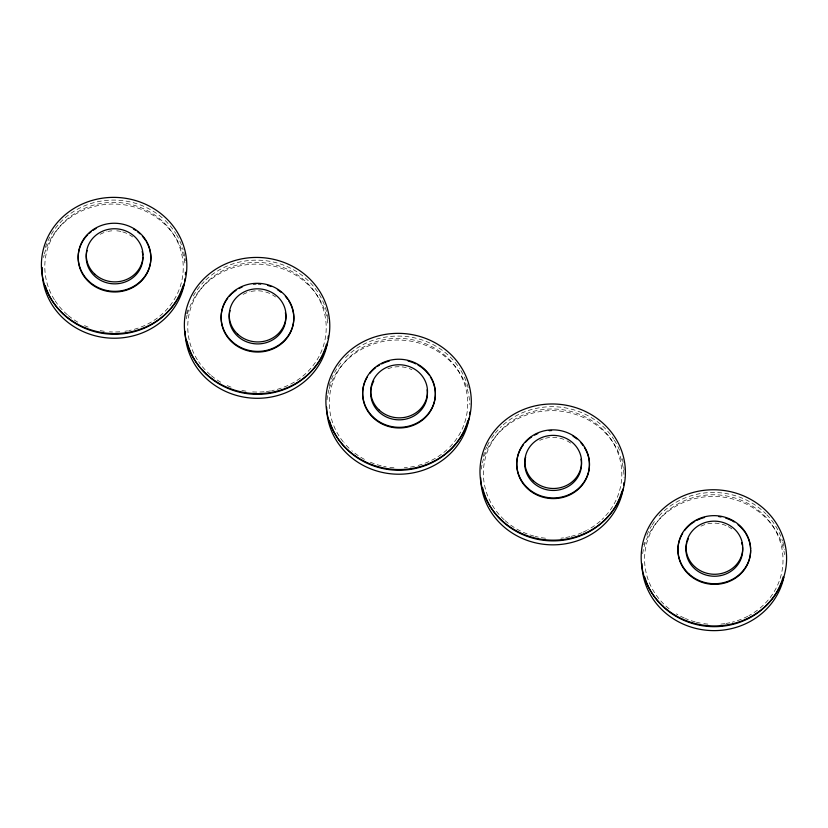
<?xml version="1.0" encoding="UTF-8"?>
<svg xmlns="http://www.w3.org/2000/svg" width="828" height="828" viewBox="0 0 828 828"><rect width="100%" height="100%" fill="white"/><g stroke="black" fill="none" stroke-linecap="round" stroke-linejoin="round"><path stroke-width="0.62" stroke-dasharray="4.14 3.1" d="M43.553 257.518A71.674 67.089 3 0 1 44.122 255.076M44.443 253.875A71.674 67.089 3 0 1 119.905 204.319A71.674 67.089 3 0 1 185.234 266.026M45.364 247.52A71.674 67.089 3 0 1 164.265 219.648M165.196 220.538A71.674 67.089 3 0 1 175.774 233.527M176.436 234.614A71.674 67.089 3 0 1 183.081 249.704M183.744 252.116A71.674 67.089 3 0 1 184.789 257.063M184.986 258.305A71.674 67.089 3 0 1 185.317 260.82M54.379 299.684A69.231 64.801 3 0 1 85.408 207.983A69.231 64.801 3 0 1 179.717 247.189A69.231 64.801 3 0 1 128.764 330.6M127.491 330.838A69.231 64.801 3 0 1 124.935 331.252M119.77 331.8A69.231 64.801 3 0 1 109.462 331.821M104.287 331.283A69.231 64.801 3 0 1 99.184 330.393M88.089 327.101A69.231 64.801 3 0 1 84.518 325.611M77.718 322.123A69.231 64.801 3 0 1 68.331 315.571M67.368 314.754A69.231 64.801 3 0 1 55.041 300.709M100.157 234.303A28.369 26.558 3 0 1 106.967 231.643M108.157 231.364A28.369 26.558 3 0 1 111.842 230.836M116.769 230.826A28.369 26.558 3 0 1 121.654 231.623M122.834 231.943A28.369 26.558 3 0 1 128.516 234.262M129.572 234.862A28.369 26.558 3 0 1 132.594 236.922M243.111 294.375A28.369 26.558 3 0 1 249.921 291.715M251.122 291.435A28.369 26.558 3 0 1 257.26 290.794M258.491 290.814A28.369 26.558 3 0 1 264.608 291.684M265.788 292.005A28.369 26.558 3 0 1 271.47 294.333M272.526 294.923A28.369 26.558 3 0 1 275.558 296.983M186.259 318.821A71.674 67.089 3 0 1 187.087 315.147M187.407 313.936A71.674 67.089 3 0 1 262.197 264.329A71.674 67.089 3 0 1 328.064 324.835M186.714 313.626A71.674 67.089 3 0 1 187.614 309.982M193.348 295.969A71.674 67.089 3 0 1 204.05 281.675M205.882 279.874A71.674 67.089 3 0 1 276.862 262.911A71.674 67.089 3 0 1 326.998 313.408M327.277 314.64A71.674 67.089 3 0 1 328.126 319.629M197.343 359.745A69.231 64.801 3 0 1 228.362 268.044A69.231 64.801 3 0 1 322.682 307.25A69.231 64.801 3 0 1 271.719 390.671M270.456 390.909A69.231 64.801 3 0 1 265.312 391.644M264.028 391.768A69.231 64.801 3 0 1 251.122 391.789M245.957 391.158A69.231 64.801 3 0 1 239.644 389.874M231.043 387.162A69.231 64.801 3 0 1 225.154 384.585M220.683 382.194A69.231 64.801 3 0 1 211.295 375.633M210.333 374.815A69.231 64.801 3 0 1 198.689 361.805M343.165 441.738A69.231 64.801 3 0 1 353.577 353.577A69.231 64.801 3 0 1 448.258 358.421A69.231 64.801 3 0 1 449.645 447.182M446.965 449.759A69.231 64.801 3 0 1 417.001 465.74M414.507 466.33A69.231 64.801 3 0 1 404.261 467.789M393.952 467.81A69.231 64.801 3 0 1 387.494 467.075M386.21 466.868A69.231 64.801 3 0 1 383.674 466.371M381.17 465.802A69.231 64.801 3 0 1 370.178 462.117M364.413 459.354A69.231 64.801 3 0 1 351.859 450.742M349.085 448.217A69.231 64.801 3 0 1 343.962 442.711M387.949 368.75A28.369 26.558 3 0 1 411.92 369.702M327.029 399.727A71.674 67.089 3 0 1 327.784 394.739M328.033 393.507A71.674 67.089 3 0 1 328.933 389.864M329.275 388.663A71.674 67.089 3 0 1 406.382 340.505A71.674 67.089 3 0 1 469.89 404.519M329.14 385.9A71.674 67.089 3 0 1 342.109 361.412M345.576 357.592A71.674 67.089 3 0 1 459.571 368.45M460.927 370.602A71.674 67.089 3 0 1 468.803 390.557M481.265 469.103A71.674 67.089 3 0 1 482.124 464.135M482.403 462.904A71.674 67.089 3 0 1 559.811 411.061A71.674 67.089 3 0 1 624.053 477.632M483.221 456.528A71.674 67.089 3 0 1 486.678 447.058M487.216 445.899A71.674 67.089 3 0 1 490.238 440.341M491.594 438.198A71.674 67.089 3 0 1 494.575 434.038M495.372 433.034A71.674 67.089 3 0 1 501.499 426.42M503.269 424.805A71.674 67.089 3 0 1 613.662 439.078M614.345 440.144A71.674 67.089 3 0 1 620.037 451.539M622.314 458.733A71.674 67.089 3 0 1 623.142 462.428M623.888 467.427A71.674 67.089 3 0 1 624.115 469.942M504.076 519.694A69.231 64.801 3 0 1 503.238 428.035A69.231 64.801 3 0 1 601.118 427.879A69.231 64.801 3 0 1 601.966 519.549M600.124 521.216A69.231 64.801 3 0 1 587.725 529.868M586.607 530.458A69.231 64.801 3 0 1 583.181 532.135M582.012 532.652A69.231 64.801 3 0 1 571.092 536.368M569.85 536.668A69.231 64.801 3 0 1 564.789 537.672M563.506 537.869A69.231 64.801 3 0 1 560.929 538.19M545.445 538.21A69.231 64.801 3 0 1 535.261 536.43M534.019 536.109A69.231 64.801 3 0 1 504.997 520.543M539.794 440.361A28.369 26.558 3 0 1 543.189 438.954M545.538 438.26A28.369 26.558 3 0 1 566.01 440.32M567.087 440.879A28.369 26.558 3 0 1 571.165 443.529M643.801 544.731A71.674 67.089 3 0 1 644.422 542.319M646.865 535.167A71.674 67.089 3 0 1 651.429 526.122M652.091 525.045A71.674 67.089 3 0 1 655.766 519.818M659.088 515.875A71.674 67.089 3 0 1 765.89 513.836M766.8 514.768A71.674 67.089 3 0 1 782.481 540.901M782.853 542.102A71.674 67.089 3 0 1 784.561 549.45M669.086 608.756A69.231 64.801 3 0 1 663.538 514.685A69.231 64.801 3 0 1 764.13 515.409A69.231 64.801 3 0 1 758.417 609.408M757.413 610.174A69.231 64.801 3 0 1 748.916 615.649M747.808 616.239A69.231 64.801 3 0 1 732.283 622.149M729.789 622.739A69.231 64.801 3 0 1 725.99 623.453M724.707 623.65A69.231 64.801 3 0 1 720.836 624.095M707.94 624.115A69.231 64.801 3 0 1 701.492 623.277M700.219 623.039A69.231 64.801 3 0 1 696.451 622.211M695.21 621.89A69.231 64.801 3 0 1 685.46 618.526M684.28 618.009A69.231 64.801 3 0 1 676.393 613.869M642.642 553.632A71.674 67.089 3 0 1 713.643 496.427A71.674 67.089 3 0 1 784.551 554.656M700.995 526.153A28.369 26.558 3 0 1 727.201 526.111M728.288 526.66A28.369 26.558 3 0 1 732.366 529.309"/><path stroke-width="1.24" d="M185.099 278.529A71.674 67.089 3 0 1 184.768 281.034M184.333 283.518A71.674 67.089 3 0 1 105.746 337.752A71.674 67.089 3 0 1 42.238 267.506M185.472 272.267A71.674 67.089 3 0 1 185.4 274.761M183.06 285.639A71.674 67.089 3 0 1 177.037 299.55M176.395 300.636A71.674 67.089 3 0 1 105.943 333.798A71.674 67.089 3 0 1 45.333 285.846M146.504 241.983A36.37 34.041 3 0 1 135.202 286.074A36.37 34.041 3 0 1 87.075 280.123A36.37 34.041 3 0 1 87.768 234.707M89.424 233.144A36.37 34.041 3 0 1 91.204 231.674M93.088 230.308A36.37 34.041 3 0 1 96.058 228.487M133.443 229.004A36.37 34.041 3 0 1 135.43 230.236M137.344 231.602A36.37 34.041 3 0 1 140.004 233.838M142.416 236.301A36.37 34.041 3 0 1 145.842 240.876M142.913 257.249A28.369 26.558 3 0 1 111.087 283.631A28.369 26.558 3 0 1 87.085 250.46M142.188 251.495A28.369 26.558 3 0 1 142.778 254.941M288.796 300.947A36.37 34.041 3 0 1 280.164 344.758A36.37 34.041 3 0 1 232.554 342.647A36.37 34.041 3 0 1 227.731 298.235M229.17 296.455A36.37 34.041 3 0 1 231.54 293.981M232.378 293.205A36.37 34.041 3 0 1 236.042 290.369M239.023 288.558A36.37 34.041 3 0 1 242.169 287.026M253.596 284.139A36.37 34.041 3 0 1 255.976 283.983M258.336 283.983A36.37 34.041 3 0 1 260.716 284.128M267.713 285.412A36.37 34.041 3 0 1 271.098 286.54M277.401 289.665A36.37 34.041 3 0 1 281.209 292.387M285.37 296.362A36.37 34.041 3 0 1 287.533 299.063M285.391 312.694A28.369 26.558 3 0 1 256.514 343.899A28.369 26.558 3 0 1 230.039 310.521M328.281 336.085A71.674 67.089 3 0 1 328.054 338.59M327.526 342.347A71.674 67.089 3 0 1 251.36 398.071A71.674 67.089 3 0 1 185.12 331.314M326.356 344.5A71.674 67.089 3 0 1 255.604 394.325A71.674 67.089 3 0 1 186.973 341.074M430.322 376.864A36.37 34.041 3 0 1 399.303 427.983A36.37 34.041 3 0 1 367.353 376.957M369.961 373.252A36.37 34.041 3 0 1 375.684 367.653M377.568 366.286A36.37 34.041 3 0 1 379.534 365.044M381.573 363.937A36.37 34.041 3 0 1 389.284 361.06M408.1 361.029A36.37 34.041 3 0 1 415.863 363.885M417.923 364.982A36.37 34.041 3 0 1 429.059 374.981M427.124 389.76A28.369 26.558 3 0 1 394.335 419.444A28.369 26.558 3 0 1 373.759 381.046M469.807 412.002A71.674 67.089 3 0 1 469.579 414.517M469.052 418.264A71.674 67.089 3 0 1 392.886 473.989A71.674 67.089 3 0 1 326.646 407.231M467.882 420.427A71.674 67.089 3 0 1 399.127 470.263A71.674 67.089 3 0 1 329.451 420.634M623.898 482.631A71.674 67.089 3 0 1 623.67 485.146M623.132 488.893A71.674 67.089 3 0 1 546.977 544.617A71.674 67.089 3 0 1 480.737 477.859M621.973 491.056A71.674 67.089 3 0 1 551.21 540.87A71.674 67.089 3 0 1 482.579 487.63M584.413 447.493A36.37 34.041 3 0 1 575.781 491.314A36.37 34.041 3 0 1 528.171 489.203A36.37 34.041 3 0 1 523.348 444.781M525.552 442.152A36.37 34.041 3 0 1 527.157 440.527M527.995 439.761A36.37 34.041 3 0 1 531.659 436.915M534.629 435.104A36.37 34.041 3 0 1 537.786 433.572M549.212 430.684A36.37 34.041 3 0 1 551.593 430.539M573.017 436.221A36.37 34.041 3 0 1 576.826 438.933M580.987 442.918A36.37 34.041 3 0 1 583.15 445.609M581.008 459.24A28.369 26.558 3 0 1 552.131 490.445A28.369 26.558 3 0 1 525.656 457.066M783.164 576.837A71.674 67.089 3 0 1 714.409 626.672A71.674 67.089 3 0 1 644.733 577.054M783.857 577.147A71.674 67.089 3 0 1 706.833 630.284A71.674 67.089 3 0 1 641.928 563.64M742.55 547.329A28.369 26.558 3 0 1 712.08 576.153A28.369 26.558 3 0 1 686.847 542.857M687.188 541.75A28.369 26.558 3 0 1 688.503 538.49M741.65 542.764A28.369 26.558 3 0 1 742.198 545.021M750.634 550.289A36.37 34.041 3 0 1 705.166 583.243A36.37 34.041 3 0 1 682.634 533.367M684.539 530.562A36.37 34.041 3 0 1 694.816 521.454M696.855 520.346A36.37 34.041 3 0 1 704.566 517.469M718.714 516.579A36.37 34.041 3 0 1 721.074 516.941M725.659 518.08A36.37 34.041 3 0 1 731.145 520.294M732.19 520.833A36.37 34.041 3 0 1 734.208 522.002M738.027 524.714A36.37 34.041 3 0 1 744.993 532.321M745.604 533.273A36.37 34.041 3 0 1 750.603 549.026M63.135 313.698A72.729 68.082 3 0 0 184.52 282.979A72.729 68.082 3 0 0 94.692 199.724A72.729 68.082 3 0 0 63.135 313.698M89.062 281.406A36.37 34.041 3 0 0 149.744 266.047A36.37 34.041 3 0 0 104.835 224.419A36.37 34.041 3 0 0 89.062 281.406M94.765 274.13A28.369 26.558 3 0 0 142.116 262.145A28.369 26.558 3 0 0 107.071 229.666A28.369 26.558 3 0 0 94.765 274.13M206.1 373.759A72.729 68.082 3 0 0 327.474 343.04A72.729 68.082 3 0 0 237.646 259.785A72.729 68.082 3 0 0 206.1 373.759M232.016 341.467A36.37 34.041 3 0 0 292.698 326.108A36.37 34.041 3 0 0 247.789 284.48A36.37 34.041 3 0 0 232.016 341.467M237.719 334.191A28.369 26.558 3 0 0 285.07 322.206A28.369 26.558 3 0 0 250.025 289.728A28.369 26.558 3 0 0 237.719 334.191M379.245 410.108A28.369 26.558 3 0 0 426.596 398.133A28.369 26.558 3 0 0 391.561 365.655A28.369 26.558 3 0 0 379.245 410.108M373.542 417.395A36.37 34.041 3 0 0 434.234 402.035A36.37 34.041 3 0 0 389.315 360.408A36.37 34.041 3 0 0 373.542 417.395M347.625 449.676A72.729 68.082 3 0 0 469 418.968A72.729 68.082 3 0 0 379.183 335.702A72.729 68.082 3 0 0 347.625 449.676M501.716 520.305A72.729 68.082 3 0 0 623.091 489.596A72.729 68.082 3 0 0 533.263 406.331A72.729 68.082 3 0 0 501.716 520.305M527.633 488.023A36.37 34.041 3 0 0 588.315 472.664A36.37 34.041 3 0 0 543.406 431.026A36.37 34.041 3 0 0 527.633 488.023M533.335 480.737A28.369 26.558 3 0 0 580.687 468.762A28.369 26.558 3 0 0 545.642 436.284A28.369 26.558 3 0 0 533.335 480.737M694.526 566.518A28.369 26.558 3 0 0 741.878 554.543A28.369 26.558 3 0 0 706.843 522.064A28.369 26.558 3 0 0 694.526 566.518M662.907 606.086A72.729 68.082 3 0 0 784.282 575.377A72.729 68.082 3 0 0 694.464 492.111A72.729 68.082 3 0 0 662.907 606.086M688.824 573.804A36.37 34.041 3 0 0 749.516 558.445A36.37 34.041 3 0 0 704.597 516.817A36.37 34.041 3 0 0 688.824 573.804"/></g></svg>
